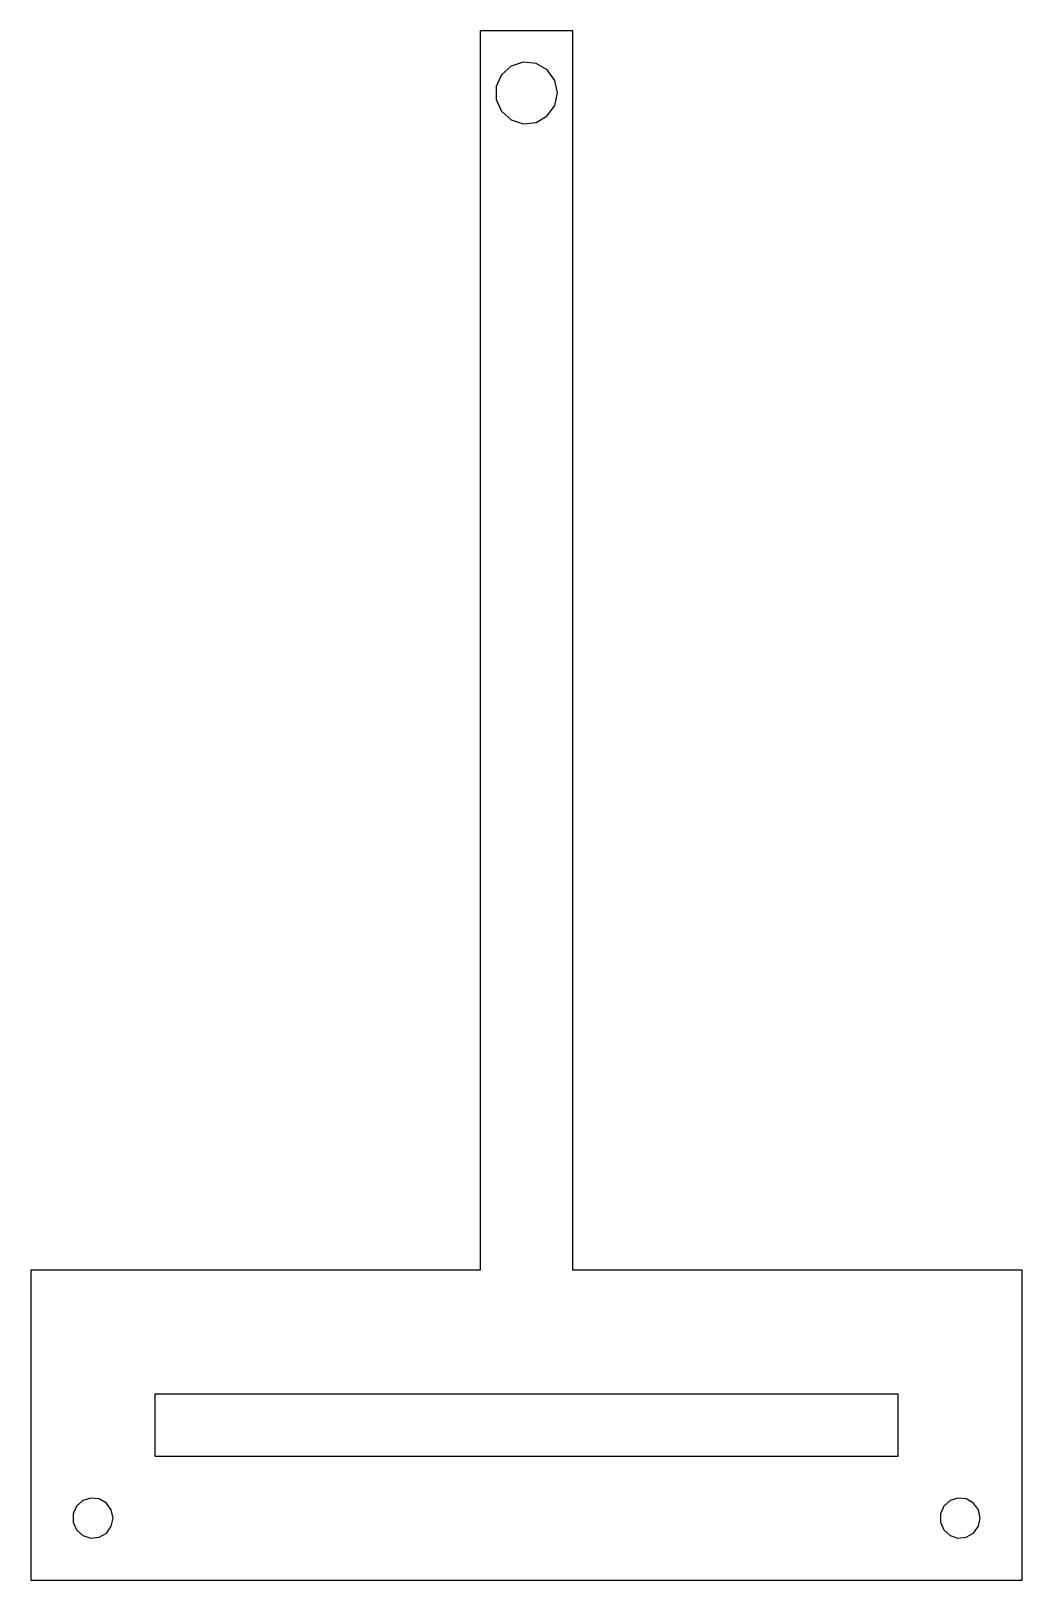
# Model space of a CAD drawing. Header units: metres. Extents: x 0 to 160, y 0 to 250.
import ezdxf

# ---------------------------------------------------------------- set-up
doc = ezdxf.new("R2010")
doc.units = ezdxf.units.M

msp = doc.modelspace()

# ---------------------------------------------------------------- linework, layer by layer
for p, q in [((87.5, 250), (72.5, 250)), ((72.5, 250), (72.5, 50)), ((87.5, 50), (87.5, 250)), ((75.95, 242.94), (75.11, 241.04)), ((77.5, 244.33), (75.95, 242.94)), ((79.48, 244.97), (77.5, 244.33)), ((81.55, 244.76), (79.48, 244.97)), ((83.35, 243.72), (81.55, 244.76)), ((84.57, 242.03), (83.35, 243.72)), ((75.11, 241.04), (75.11, 238.96)), ((85, 240), (84.57, 242.03)), ((84.57, 237.97), (85, 240)), ((75.11, 238.96), (75.95, 237.06)), ((83.35, 236.28), (84.57, 237.97)), ((75.95, 237.06), (77.5, 235.67)), ((77.5, 235.67), (79.48, 235.03)), ((79.48, 235.03), (81.55, 235.24)), ((81.55, 235.24), (83.35, 236.28)), ((72.5, 50), (0, 50)), ((0, 50), (0, 0)), ((160, 50), (87.5, 50)), ((160, 0), (160, 50)), ((140, 30), (20, 30)), ((20, 30), (20, 20)), ((140, 20), (140, 30)), ((20, 20), (140, 20)), ((8.37, 12.81), (7.37, 11.91)), ((9.66, 13.23), (8.37, 12.81)), ((11, 13.09), (9.66, 13.23)), ((12.17, 12.42), (11, 13.09)), ((148.38, 12.81), (147.37, 11.91)), ((149.66, 13.23), (148.38, 12.81)), ((151, 13.09), (149.66, 13.23)), ((152.17, 12.42), (151, 13.09)), ((7.37, 11.91), (6.82, 10.68)), ((6.82, 10.68), (6.82, 9.32)), ((12.97, 11.32), (12.17, 12.42)), ((13.25, 10), (12.97, 11.32)), ((12.97, 8.68), (13.25, 10)), ((147.37, 11.91), (146.82, 10.68)), ((146.82, 10.68), (146.82, 9.32)), ((152.97, 11.32), (152.17, 12.42)), ((153.25, 10), (152.97, 11.32)), ((152.97, 8.68), (153.25, 10)), ((6.82, 9.32), (7.37, 8.09)), ((7.37, 8.09), (8.37, 7.19)), ((11, 6.91), (12.17, 7.58)), ((12.17, 7.58), (12.97, 8.68)), ((146.82, 9.32), (147.37, 8.09)), ((147.37, 8.09), (148.38, 7.19)), ((151, 6.91), (152.17, 7.58)), ((152.17, 7.58), (152.97, 8.68)), ((8.37, 7.19), (9.66, 6.77)), ((9.66, 6.77), (11, 6.91)), ((148.38, 7.19), (149.66, 6.77)), ((149.66, 6.77), (151, 6.91)), ((0, 0), (160, 0))]:
    msp.add_line(p, q)

doc.saveas('drawing.dxf')
